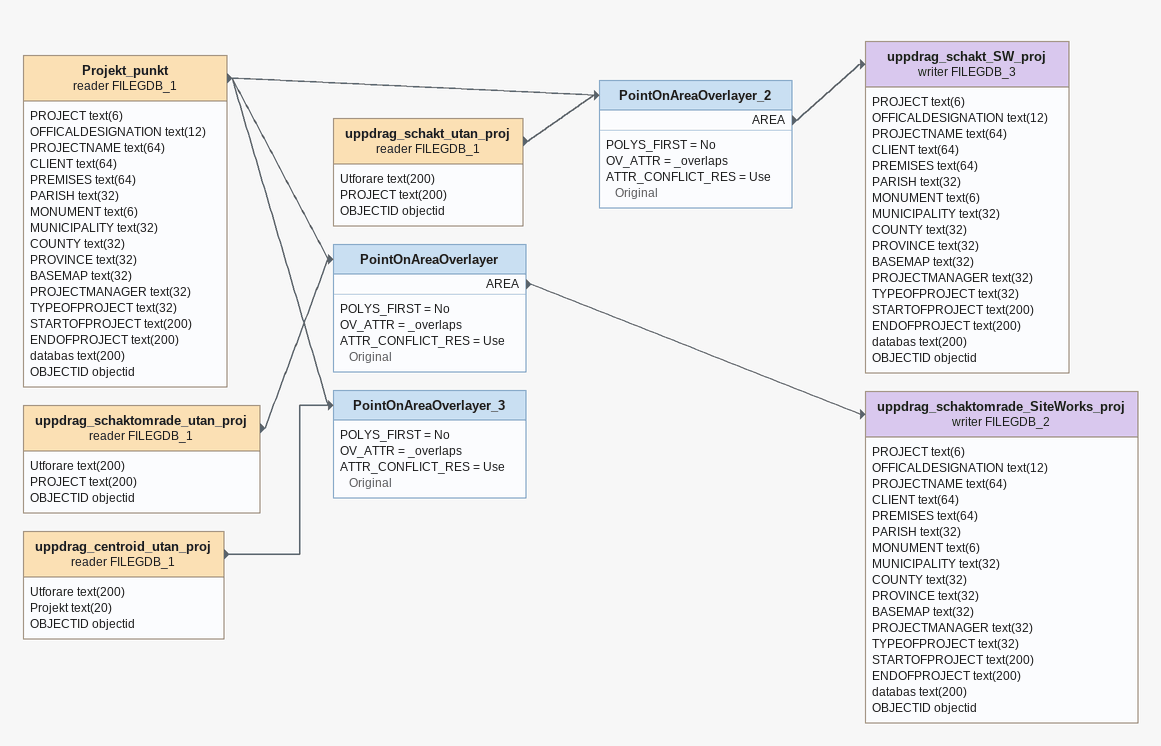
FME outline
Projekt_punkt (reader FILEGDB_1)
    attributes: PROJECT text(6), OFFICALDESIGNATION text(12), PROJECTNAME text(64), CLIENT text(64), PREMISES text(64), PARISH text(32), MONUMENT text(6), MUNICIPALITY text(32), COUNTY text(32), PROVINCE text(32), BASEMAP text(32), PROJECTMANAGER text(32), TYPEOFPROJECT text(32), STARTOFPROJECT text(200), ENDOFPROJECT text(200), databas text(200), OBJECTID objectid
    -> PointOnAreaOverlayer
    -> PointOnAreaOverlayer_2
    -> PointOnAreaOverlayer_3
uppdrag_schaktomrade_utan_proj (reader FILEGDB_1)
    attributes: Utforare text(200), PROJECT text(200), OBJECTID objectid
    -> PointOnAreaOverlayer
PointOnAreaOverlayer
    POLYS_FIRST = No
    OV_ATTR = _overlaps
    ATTR_CONFLICT_RES = Use Original
    AREA -> uppdrag_schaktomrade_SiteWorks_proj (writer FILEGDB_2)
uppdrag_schaktomrade_SiteWorks_proj (writer FILEGDB_2)
    attributes: PROJECT text(6), OFFICALDESIGNATION text(12), PROJECTNAME text(64), CLIENT text(64), PREMISES text(64), PARISH text(32), MONUMENT text(6), MUNICIPALITY text(32), COUNTY text(32), PROVINCE text(32), BASEMAP text(32), PROJECTMANAGER text(32), TYPEOFPROJECT text(32), STARTOFPROJECT text(200), ENDOFPROJECT text(200), databas text(200), OBJECTID objectid
uppdrag_centroid_utan_proj (reader FILEGDB_1)
    attributes: Utforare text(200), Projekt text(20), OBJECTID objectid
    -> PointOnAreaOverlayer_3
PointOnAreaOverlayer_3
    POLYS_FIRST = No
    OV_ATTR = _overlaps
    ATTR_CONFLICT_RES = Use Original
uppdrag_schakt_utan_proj (reader FILEGDB_1)
    attributes: Utforare text(200), PROJECT text(200), OBJECTID objectid
    -> PointOnAreaOverlayer_2
PointOnAreaOverlayer_2
    POLYS_FIRST = No
    OV_ATTR = _overlaps
    ATTR_CONFLICT_RES = Use Original
    AREA -> uppdrag_schakt_SW_proj (writer FILEGDB_3)
uppdrag_schakt_SW_proj (writer FILEGDB_3)
    attributes: PROJECT text(6), OFFICALDESIGNATION text(12), PROJECTNAME text(64), CLIENT text(64), PREMISES text(64), PARISH text(32), MONUMENT text(6), MUNICIPALITY text(32), COUNTY text(32), PROVINCE text(32), BASEMAP text(32), PROJECTMANAGER text(32), TYPEOFPROJECT text(32), STARTOFPROJECT text(200), ENDOFPROJECT text(200), databas text(200), OBJECTID objectid
